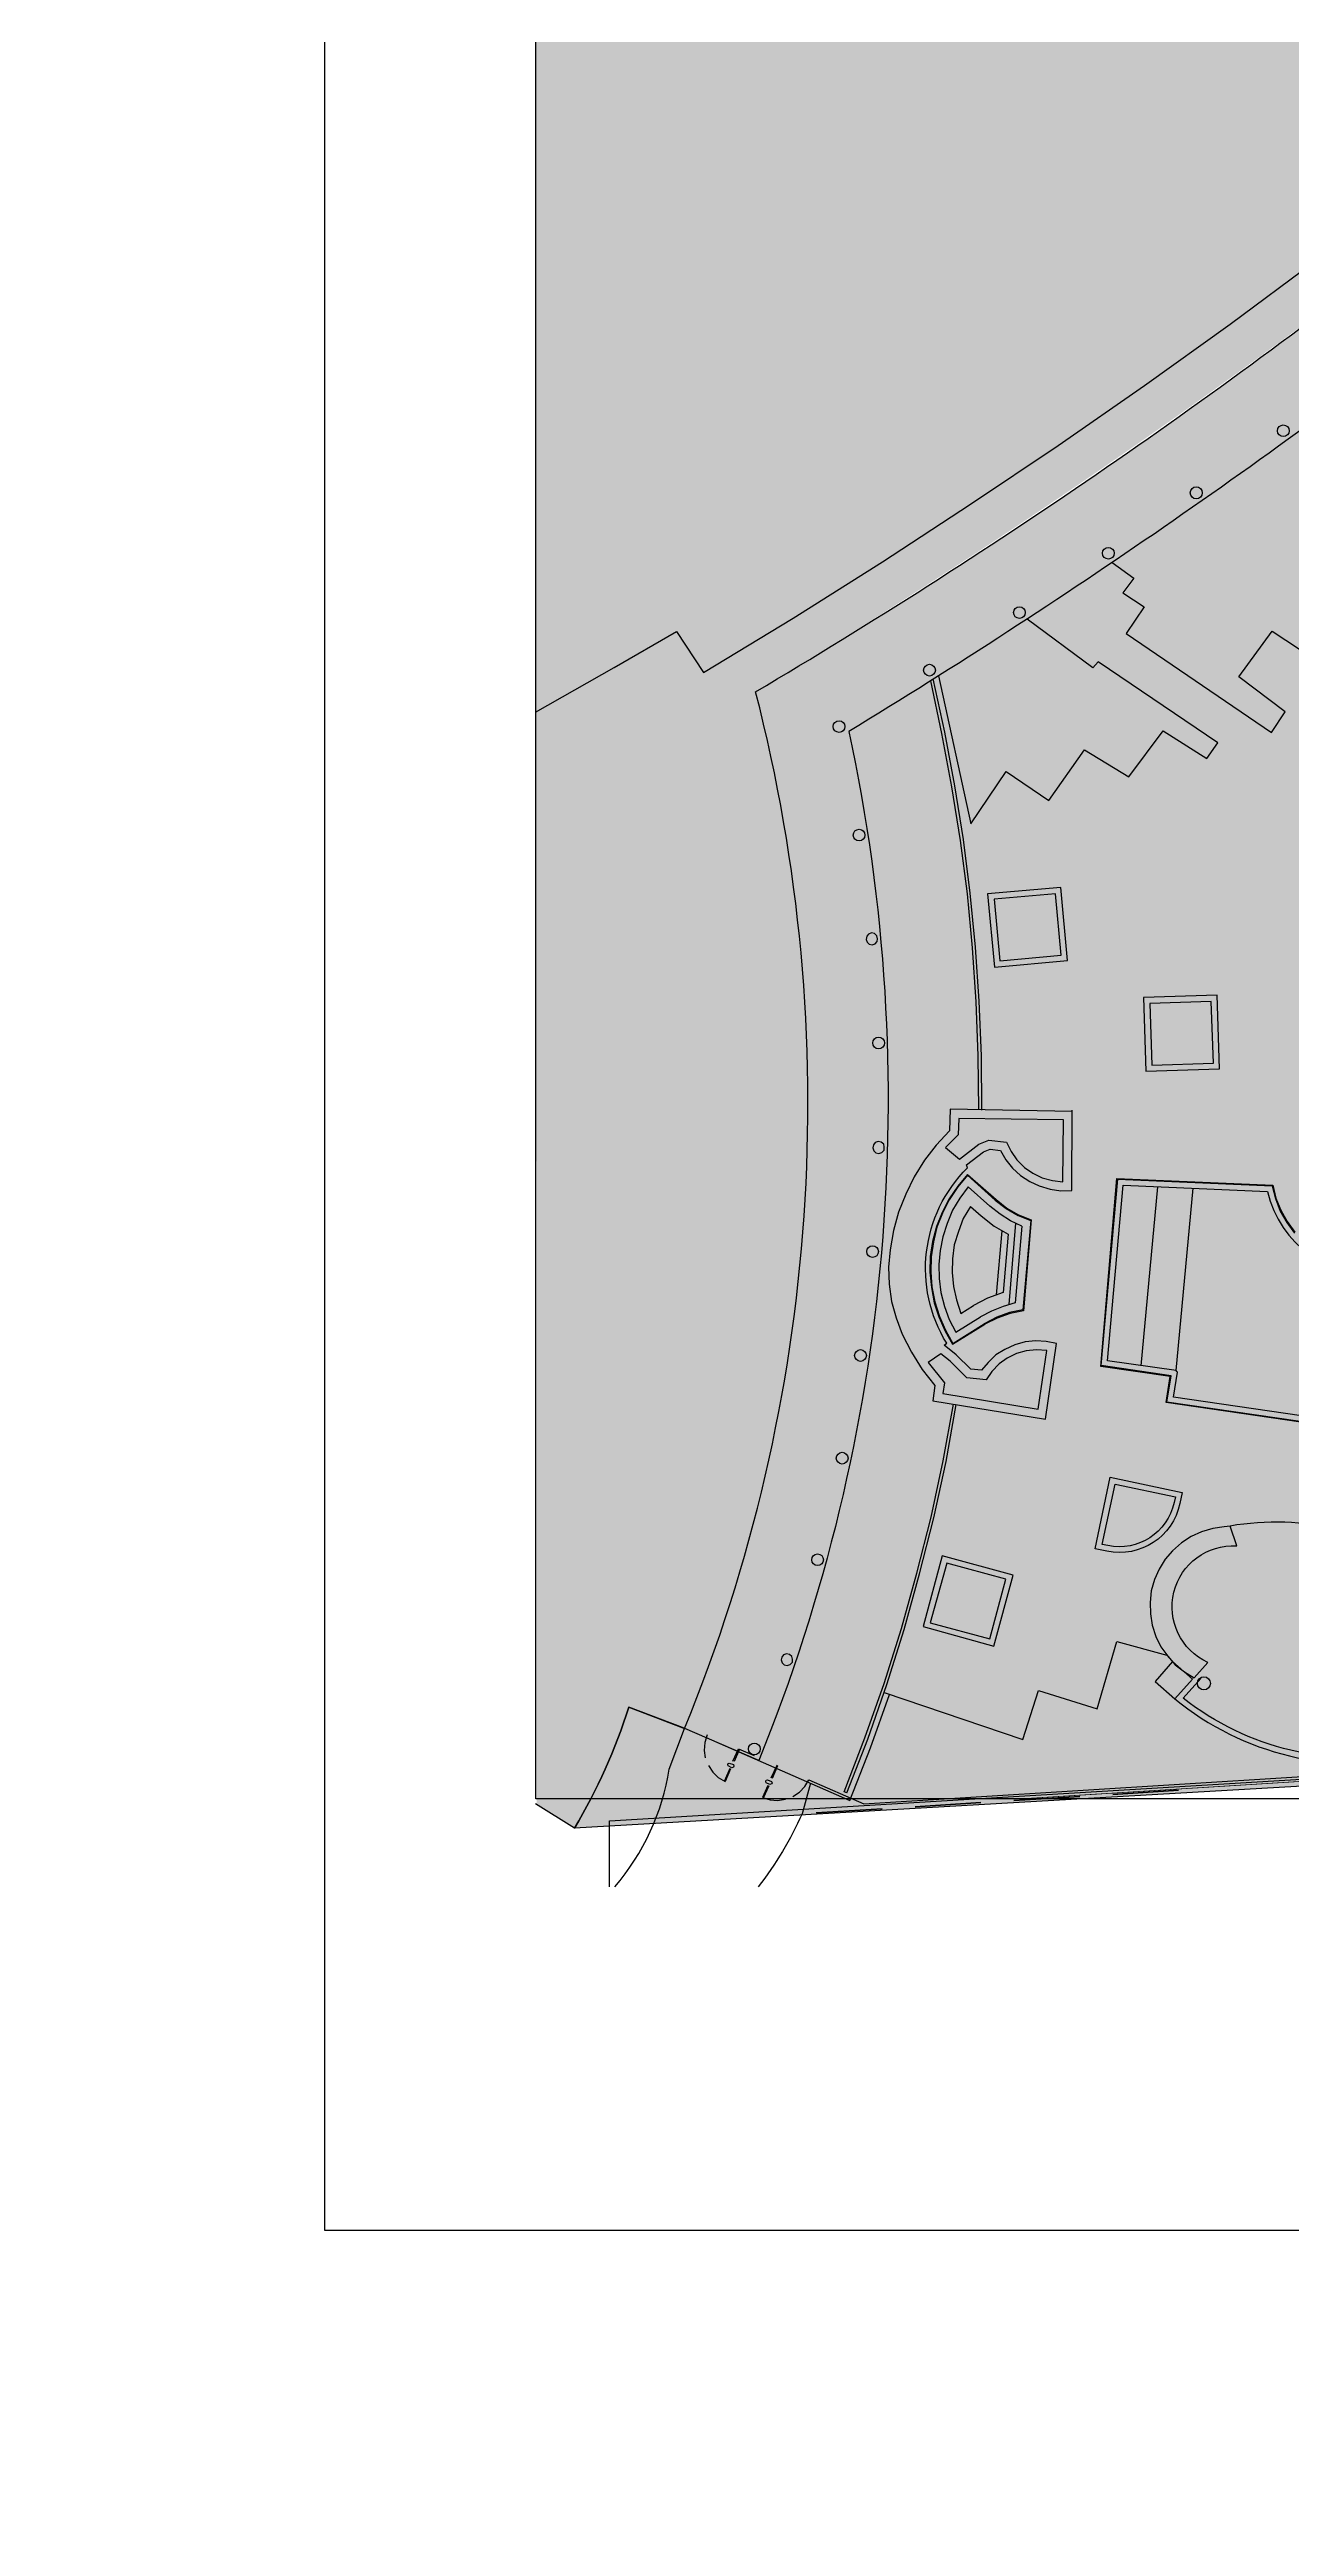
# Model space of a CAD drawing. Header units: inches. Extents: x -11331628 to 26860, y -6840660 to 4773.
# Drawn here: x 11299 to 12992, y -4644 to -1269 of the extents above; entities that cross this region are included whole.
import ezdxf
from ezdxf import colors
from ezdxf.entities.mleader import LeaderData, LeaderLine
from ezdxf.math import Vec2, Vec3

# ---------------------------------------------------------------- set-up
doc = ezdxf.new("R2010")
doc.units = ezdxf.units.IN
doc.header["$LTSCALE"] = 0.5
doc.header["$MEASUREMENT"] = 0
doc.linetypes.add('CENTER', pattern=[2, 1.25, -0.25, 0.25, -0.25])
doc.layers.get('Defpoints').update_dxf_attribs({"color": 140})
doc.layers.add('A-SITE-PROP-LINE', color=7, linetype='CENTER')
doc.layers.add('DETL-1', color=9, linetype='Continuous')
doc.layers.add('HATCH', color=253, linetype='Continuous', lineweight=0)
doc.layers.add('TEXT 3', color=41, linetype='Continuous', lineweight=15)
doc.styles.add('TEXT-ITALIC', font='ariali.ttf')

# ---------------------------------------------------------------- blocks, each defined once
blk = doc.blocks.new('ex')
at = {"layer": 'DETL-1', "transparency": 33554488}
h = blk.add_hatch(color=256, dxfattribs=at)
h.dxf.hatch_style = 1
edge = h.paths.add_edge_path()
edge.add_line((11679.1, 9998), (11755.1, 9968.9))
edge.add_arc((9681, 10820.5), 2242.1, 337.677, 374.4966)
edge.add_arc((7607.8, 18543.4), 8324.7, 300.65044, 308.23438)
edge.add_line((12759.8, 12004.5), (12691.6, 12107.4))
edge.add_line((12691.6, 12107.4), (13003.4, 12362.7))
edge.add_line((13003.4, 12362.7), (13047.1, 12591.1))
edge.add_line((13047.1, 12591.1), (13179.1, 12593.3))
edge.add_line((13179.1, 12593.3), (13191, 12364.3))
edge.add_line((13191, 12364.3), (12999.9, 12199.8))
edge.add_arc((9635.2, 10823.5), 3635.3, -13.257, 22.246, ccw=False)
edge.add_line((13173.6, 9989.9), (13169, 9963.8))
edge.add_line((13169, 9963.8), (13171.5, 9923.6))
edge.add_line((13171.5, 9923.6), (11605.1, 9833.2))
edge.add_arc((10913.1, 10242.5), 804, 329.3927, 342.2928)
at = {"layer": 'DETL-1', "transparency": 33554559}
h = blk.add_hatch(color=256, dxfattribs=at)
h.dxf.hatch_style = 1
h.set_gradient(color1=(16, 86, 137), color2=(173, 221, 247), name='SPHERICAL')
h.paths.add_polyline_path([(12214.9, 10653.4), (12205.7, 10548.9), (12189.2, 10544.2), (12173.4, 10537.8), (12158.2, 10529.7), (12124.7, 10509), (12115.8, 10526.4), (12109.3, 10544.1), (12104.5, 10563), (12102.1, 10582.1), (12101.5, 10601.3), (12103.3, 10620.1), (12107, 10638.9), (12113.1, 10657.3), (12120.4, 10675.2), (12130.2, 10691.5), (12141.8, 10707.2), (12171.1, 10680.8), (12185, 10669.6), (12199.4, 10660.9)])
at = {"layer": 'HATCH', "transparency": 33554559}
h = blk.add_hatch(color=256, dxfattribs=at)
h.dxf.hatch_style = 1
edge = h.paths.add_edge_path()
edge.add_arc((18700504.2, -3561631.4), 19026195.6, 169.17219599, 169.17289631, ccw=False)
edge.add_line((13047.1, 12591.1), (12924.9, 12583.8))
edge.add_line((12924.9, 12583.8), (12918.4, 12684.4))
edge.add_line((12918.4, 12684.4), (12955.9, 12689.5))
edge.add_line((12955.9, 12689.5), (12955.9, 12703.1))
edge.add_line((12955.9, 12703.1), (13156.3, 12881.9))
edge.add_line((13156.3, 12881.9), (13136.8, 12911.3))
edge.add_line((13136.8, 12911.3), (13123, 13133.4))
edge.add_line((13123, 13133.4), (12924.1, 13232.3))
edge.add_line((12924.1, 13232.3), (12904.2, 13261.9))
edge.add_line((12904.2, 13261.9), (12791.4, 13212.6))
edge.add_line((12791.4, 13212.6), (12633, 13383.6))
edge.add_line((12633, 13383.6), (12535.4, 13319))
edge.add_line((12535.4, 13319), (12497.8, 13376.9))
edge.add_line((12497.8, 13376.9), (12012.3, 13130.6))
edge.add_line((12012.3, 13130.6), (11943.8, 13230))
edge.add_arc((14237.1, 8973.9), 4834.6, 118.3168, 122.6553)
edge.add_arc((17847.2, 2841.6), 11948.6, 121.3636, 121.79375)
edge.add_line((11552, 12997.3), (11553.6, 9864.2))
edge.add_line((11553.6, 9864.2), (11605.1, 9833.2))
edge.add_arc((10913, 10242.6), 804.2, 329.394, 342.2916)
edge.add_line((11679.1, 9998), (11755, 9968.9))
edge.add_arc((9681.9, 10820.6), 2241.2, 337.666, 374.5003)
edge.add_arc((6980.7, 19457.8), 9431.3, 301.0959, 307.78892)
edge.add_line((12759.8, 12004.5), (12691.6, 12107.4))
edge.add_arc((247887.5, -274957.1), 371110.7, 129.266009, 129.328232, ccw=False)
at = {"layer": 'DETL-1'}
for points, elevation in [([(11652.8, 9753.2), (11652.8, 9842.9), (14723.7, 10027.9), (14757.8, 10490.9), (14773.2, 10583), (14781.5, 10618.5), (14778.5, 10733.2), (14787.6, 11109.9), (14788.3, 11130.2), (14830.8, 11300.9), (14869.3, 11472.3), (14915.3, 11798.6), (14911, 12122.8), (14873.7, 12552.9)], 17.8), ([(11552, 11353.9), (11659.1, 11414.9), (11743.8, 11464), (11780.9, 11408), (11903.2, 11482.3), (12024.6, 11559), (12144.8, 11637.4), (12264.3, 11717.5), (12381.8, 11799.4), (12498.7, 11883), (12613.6, 11968.3), (12727.8, 12055.3)], 198.5), ([(12337.9, 11558), (12367.5, 11536.4), (12352.5, 11516.8), (12381.3, 11497.6), (12357.1, 11461.2), (12554.9, 11326.2), (12573.5, 11354.4), (12510.5, 11402.2), (12555.9, 11464.5), (12648, 11404.1), (12656.6, 11420.3), (12666.8, 11411.3), (12672.3, 11419.4), (12603.3, 11466.2), (12651.7, 11537.8), (12699.3, 11507.1), (12719.8, 11536), (12675.2, 11566.9), (12678.3, 11574.3), (12674.6, 11576.5), (12699.9, 11614.1), (12662.2, 11640), (12687.9, 11681.3), (12631.1, 11764.9)], 192.6), ([(12101, 11403.3), (12145.4, 11201.6), (12193.3, 11273.1), (12251.6, 11233.4), (12300.2, 11302.6), (12360.8, 11266), (12407.4, 11328.5), (12466.9, 11290.7), (12481.8, 11312), (12318.6, 11422.7), (12311.3, 11414.5), (12222, 11480.9)], 192.6), ([(12156.3, 10812.1), (12155.4, 10885.4), (12152.6, 10959.2), (12147.5, 11032.8), (12140.5, 11106.3), (12131.2, 11179), (12119.4, 11252.3), (12105.9, 11324.8), (12090.6, 11396.6)], 192.6), ([(12160, 10811.7), (12159.6, 10885.6), (12156.8, 10960), (12151.6, 11033.6), (12144.1, 11107.1), (12135.3, 11180.5), (12123.5, 11253.7), (12110, 11326.8), (12094.1, 11399.2)], 192.6), ([(13105.3, 10311.9), (12411.4, 10413.1), (12417, 10448.4), (12322.3, 10462.3), (12344.3, 10718.6), (12557.1, 10709.5), (12561.2, 10691.8), (12567.6, 10675.3), (12576.4, 10659.6), (12586.9, 10645.3)], 192.6), ([(13104.7, 10313.1), (12412.5, 10413.8), (12418.1, 10449.6), (12322.8, 10463.6), (12345.6, 10717.4), (12555.9, 10708.3), (12560.6, 10691.1), (12567.1, 10674.1), (12575.9, 10658.4), (12586.4, 10644)], 192.6), ([(12140.8, 10724), (12127.3, 10708.1), (12115.8, 10690.6), (12106.1, 10671.9), (12098.3, 10652.8), (12092.9, 10632.6), (12090, 10612), (12089.5, 10590.9), (12091.4, 10570), (12095.1, 10549.2), (12101.7, 10529.8), (12110.1, 10510.5), (12120.3, 10492.5), (12164.3, 10519.8)], 192.6), ([(12140.8, 10722.8), (12127.4, 10706.9), (12115.9, 10689.4), (12106.8, 10671.4), (12098.9, 10652.2), (12094.2, 10632.1), (12091.3, 10611.5), (12090.7, 10591), (12092, 10570.7), (12096.2, 10550.5), (12102.3, 10530.4), (12110.7, 10511.7), (12120.8, 10493.7), (12163.6, 10520.4)], 192.6), ([(12214.9, 10653.4), (12199.4, 10660.9), (12185, 10669.6), (12171.1, 10680.8), (12141.8, 10707.2), (12130.2, 10691.5), (12120.4, 10675.2), (12113.1, 10657.3), (12107, 10638.9), (12103.3, 10620.1), (12101.5, 10601.3), (12102.1, 10582.1), (12104.5, 10563), (12109.3, 10544.1), (12115.8, 10526.4), (12124.7, 10509), (12158.2, 10529.7)], 192.6), ([(12140.8, 10724), (12179.6, 10689.7), (12194.1, 10678), (12210.3, 10668.8), (12227.6, 10662)], 192.6), ([(12140.8, 10722.8), (12178.4, 10689), (12193.6, 10677.4), (12209.8, 10668.1), (12227, 10661.4)], 192.6), ([(12377.6, 10463.3), (12400.3, 10707)], 192.6), ([(12424.9, 10456.7), (12448.5, 10705.2)], 192.6), ([(12144.7, 10680.3), (12134.9, 10664.1), (12128.2, 10646.2), (12122.7, 10627.9), (12120.2, 10609.1), (12119.6, 10590.4), (12121.4, 10571.3), (12125.5, 10552.9), (12131.5, 10534.6), (12148.9, 10545.3)], 192.6), ([(12144.7, 10680.3), (12159.3, 10667.4), (12177, 10653.5), (12196.3, 10642.7)], 192.6), ([(12196.3, 10642.7), (12189.3, 10562.9), (12168.1, 10555.5), (12148.9, 10545.3)], 192.6), ([(12214.9, 10653.4), (12205.7, 10548.9), (12189.2, 10544.2), (12173.4, 10537.8), (12158.2, 10529.7)], 192.6), ([(12227, 10661.4), (12216, 10539.3), (12198.1, 10535.8), (12180.5, 10529.3), (12163.6, 10520.4)], 192.6), ([(12227.6, 10662), (12217.2, 10538.2), (12198.8, 10534.6), (12181.2, 10528.1), (12164.3, 10519.8)], 192.6), ([(12187.6, 10646.9), (12179.8, 10559.9)], 192.6), ([(12206.2, 10657.7), (12196.9, 10546.5)], 192.6), ([(11976.1, 9881.2), (11972.4, 9882.7), (12000.9, 9956), (12026.9, 10030.4), (12050.5, 10105.2), (12071.7, 10180.5), (12091, 10256.8), (12107.3, 10333.6), (12121.7, 10410.8)], 192.6), ([(11976.1, 9881.2), (12004.6, 9954.5), (12030.6, 10028.8), (12054.2, 10103.6), (12075.4, 10179.5), (12094.7, 10255.8), (12111.6, 10332.6), (12125.4, 10410.4)], 192.6), ([(12317.6, 9995.5), (12344.4, 10087.4), (12412.3, 10068.7), (12420, 10060.2)], 192.6), ([(11784.4, 9956.4), (11980.3, 9870.6), (12008.3, 9942.7), (12034.5, 10015.2)], 192.6), ([(12027.1, 10017.8), (12216.2, 9953.8), (12237.3, 10020.6), (12317.6, 9995.5)], 192.6), ([(11786, 9960.1), (11782.4, 9949.7), (11781.9, 9938.8), (11783.2, 9928.7)], 192.6), ([(11820.7, 9924.4), (11828.7, 9941.1), (11849.7, 9932.2)], 192.6), ([(11829.9, 9940.6), (11822.5, 9923.9)], 192.6), ([(11787.4, 9918.2), (11793.4, 9909.5), (11801, 9902.2), (11810.4, 9896.7)], 192.6), ([(11816.5, 9914.5), (11809.2, 9897.3)], 192.6), ([(11817.7, 9914), (11810.4, 9896.7)], 192.6), ([(11868.4, 9891.3), (11861, 9874.6)], 192.6), ([(11881.8, 9918), (11880.6, 9918.5), (11872.6, 9901.2)], 192.6), ([(11881.8, 9918), (11874.5, 9900.7)], 192.6), ([(11902.4, 9876), (11911.7, 9882), (11919, 9889.6), (11924.5, 9899)], 192.6), ([(11861, 9874.6), (11871.5, 9871.7), (11881.7, 9870.5), (11892.5, 9872.4)], 192.6), ([(11869.7, 9890.8), (11862.3, 9874.1)], 192.6)]:
    blk.add_lwpolyline(points, dxfattribs=dict(at, elevation=elevation))
for points, elevation in [([(11679.1, 9998), (11755.1, 9968.9, 0.162052), (11851.8, 11381.7, 0.033103), (12759.8, 12004.5), (12691.6, 12107.4), (13003.4, 12362.7), (13047.1, 12591.1), (13179.1, 12593.3), (13191, 12364.3), (12999.9, 12199.8, -0.156162), (13173.6, 9989.9), (13169, 9963.8), (13171.5, 9923.6), (11605.1, 9833.2, 0.056347), (11679.1, 9998)], 198.5), ([(13187, 12442, -0.013195), (12728, 12055), (12757.7, 12010.2), (12820.5, 11908.3, -0.028831), (11978.9, 11327.7, -0.150892), (11856.1, 9925.4), (11752.3, 9970.1), (11679.1, 9998, -0.056347), (11605.1, 9833.2), (11552, 9866.1)], 198.5), ([(13148.9, 10356.7), (13105.8, 10363.1), (13104.6, 10363), (13103.5, 10361.7), (13097.5, 10321.7), (12421.7, 10420.4), (12426.8, 10454.4), (12426.2, 10455.5), (12424.9, 10456.7), (12331.5, 10470.1), (12352.7, 10709.5), (12549.8, 10700.7, 1.966555), (12703.1, 10875.5), (12678.7, 11219.6), (12736.5, 11228), (12737.7, 11228.7), (12738.2, 11229.9)], 192.6), ([(12283.3, 10809.8), (12117.2, 10812.7), (12116.1, 10783.2), (12098, 10764), (12081.9, 10743.2), (12068.2, 10720.7), (12056.5, 10697.1), (12046.6, 10672.4), (12039.7, 10647.4), (12035.3, 10621.2), (12033.2, 10597.7), (12034, 10574.3), (12037.3, 10551), (12043.5, 10528.6), (12051.5, 10506.2), (12064.4, 10481.8), (12079.1, 10458), (12096.1, 10436.3), (12093.2, 10415.6), (12246.8, 10390.3), (12262.1, 10493.5), (12248.1, 10496.2), (12233.6, 10497.1), (12219.3, 10495.6), (12205.1, 10491.7), (12191.6, 10485.5), (12179.5, 10478.1), (12168.7, 10467.8), (12159.7, 10457), (12145.2, 10458.5), (12125.4, 10478.3), (12108.9, 10491.2), (12112.4, 10493.8, -0.349319), (12140.8, 10733), (12139.4, 10737.1), (12162.3, 10754.8), (12171.7, 10758.4), (12185.6, 10756.8), (12193, 10744), (12202.2, 10732.6), (12213, 10722.4), (12225.5, 10714.2), (12238.5, 10708.4), (12253.2, 10703.9), (12267.8, 10701.8), (12282.8, 10702.1), (12283.2, 10811.6)], 192.6), ([(12433.4, 10290.7), (12430.1, 10275.4, -0.413142), (12330.8, 10210.4), (12314.9, 10213.6), (12335.3, 10311.6), (12433.4, 10290.7)], 192.6), ([(12782.2, 10181.3, 0.194613), (12498.7, 10244.8), (12490.4, 10243.7), (12474.9, 10241.5), (12459.5, 10237), (12445.5, 10230.7), (12432.2, 10222.1), (12420.3, 10211.1), (12410.2, 10199.7), (12402, 10185.9), (12395.7, 10171.7), (12391.2, 10156.4), (12389.8, 10140.7), (12390.2, 10125.1), (12392.3, 10109.6), (12397.5, 10094.3), (12404.3, 10080.3), (12413.6, 10067.6), (12423.9, 10055.6), (12436.5, 10046.2), (12449.7, 10038), (12468.2, 10059, -0.830657), (12507.6, 10217.7), (12498.7, 10244.8)], 192.6), ([(12737.5, 9962.7), (12744.6, 9934.9, -0.215023), (12434.6, 10010), (12458.8, 10036.8)], 192.6), ([(11660.1, 9753.2, 0.137531), (11734.2, 9913.6), (11754.8, 9969)], 192.6), ([(11926.6, 9894.3), (11915.3, 9852.7, -0.060634), (11855.5, 9753.2, -0.060634)], 192.6)]:
    blk.add_lwpolyline(points, format="xyb", dxfattribs=dict(at, elevation=elevation))
at = {"layer": 'DETL-1', "elevation": 192.6}
for points in [[(12268, 11114.8), (12168.1, 11106.2), (12177.4, 11006.4), (12277.2, 11015.6)], [(12260.7, 11106.5), (12177, 11098.9), (12184.6, 11015.2), (12268.3, 11022.9)], [(12018, 11045.2), (12017.2, 11049.3), (12014, 11052.2), (12009.7, 11053.1), (12005.6, 11051.6), (12003.4, 11048.5), (12002.5, 11044.2), (12003.9, 11040.7), (12006.5, 11037.9), (12010.7, 11036.9), (12014.9, 11038.4), (12017.7, 11041.6)], [(12480.9, 10968.1), (12380.7, 10964.9), (12383.9, 10864.7), (12484.1, 10867.9)], [(12473, 10959.8), (12389, 10957), (12391.8, 10873), (12475.8, 10875.8)], [(12027.2, 10761.4), (12026.4, 10765), (12023.2, 10767.8), (12019, 10768.7), (12014.8, 10767.3), (12012.6, 10764.1), (12011.7, 10760.4), (12013.1, 10756.3), (12015.7, 10753.5), (12020, 10752.5), (12024.1, 10754), (12026.9, 10757.2)], [(12110.8, 10760.6), (12129.9, 10744.9), (12156.3, 10765.2), (12169.7, 10770.9), (12193.9, 10768.1), (12200.1, 10755.3), (12208.1, 10743.8), (12218.3, 10733.6), (12229.6, 10725.9), (12242.6, 10719.5), (12256.7, 10715.5), (12270.6, 10714), (12271.4, 10798.2), (12128.8, 10800.2), (12127.8, 10777.9), (12110.8, 10760.6)], [(12087, 10467.5), (12109.1, 10440.1), (12107, 10425.5), (12237, 10404.1), (12248.8, 10484.2), (12234.9, 10485.1), (12220.6, 10483.7), (12207.6, 10479.9), (12194.8, 10473.6), (12183.9, 10465.7), (12173.7, 10455.5), (12166, 10444.2), (12139.9, 10446.8), (12116.9, 10469.4), (12104.3, 10479.4), (12087, 10467.5)], [(12202.9, 10177.8), (12106.3, 10204.2), (12080.4, 10107.7), (12176.5, 10081.2)], [(12193, 10172.4), (12112.3, 10194.4), (12089.7, 10113), (12171, 10091)], [(11902.2, 10063.5), (11901.4, 10067.1), (11898.2, 10069.9), (11894, 10070.8), (11889.8, 10069.4), (11887.6, 10066.2), (11886.7, 10062.6), (11888.1, 10058.5), (11890.7, 10055.6), (11895, 10054.7), (11899.1, 10056.1), (11901.9, 10059.3)], [(12423.2, 10009.3), (12447.4, 10036), (12420, 10060.2), (12396.5, 10032.9)], [(11814.3, 9921), (11816, 9921.7), (11821.6, 9919.7), (11822.3, 9917.3), (11821.8, 9916.1), (11819.4, 9915.3), (11814.5, 9918), (11813.8, 9919.8)], [(11866.2, 9898.4), (11867.9, 9899.1), (11873.5, 9896.4), (11874.2, 9894.7), (11873.7, 9893.4), (11871.3, 9892.7), (11866.4, 9894.8), (11865.7, 9896.6)]]:
    blk.add_lwpolyline(points, close=True, dxfattribs=at)
blk.add_lwpolyline([(12332.1, 10218.3), (12324.2, 10219.6), (12341.9, 10301.8), (12424.1, 10284.7), (12422.2, 10276.7, -0.414085)], format="xyb", close=True, dxfattribs=at)
at = {"layer": 'DETL-1', "ltscale": 0.6, "elevation": 192.6}
blk.add_lwpolyline([(11924.5, 9899), (11999.2, 9866.4), (13166.4, 9938.8), (13177.4, 9753.2)], dxfattribs=at)
at = {"layer": 'DETL-1', "lineweight": 30, "elevation": 192.6}
for points in [[(11934.5, 9853.9), (12024.3, 9859.5)], [(12069.2, 9862.3), (12159, 9867.9)], [(12203.9, 9870.7), (12293.8, 9876.2)], [(12338.7, 9879), (12428.5, 9884.6)]]:
    blk.add_lwpolyline(points, close=True, dxfattribs=at)
at = {"layer": 'DETL-1'}
for centre, radius in [((12571.2, 11737.5, 192.6), 7.98), ((12452.5, 11652.9, 192.6), 8.16), ((12332.7, 11570.6, 192.6), 7.98), ((12211.5, 11489.7, 192.6), 7.98), ((12088.9, 11411.2, 192.6), 7.98), ((11965.6, 11334.4, 192.6), 7.99), ((11992.9, 11186.4, 192.6), 7.99), ((12019.5, 10903.1, 192.6), 7.99), ((12011.3, 10618.9, 192.6), 7.98), ((11994.8, 10477.2, 192.6), 7.98), ((11969.8, 10337.3, 192.6), 7.98), ((11936.3, 10198.8, 192.6), 7.98), ((12462.9, 10030.4, 192.6), 8.9), ((11850.1, 9941, 192.6), 7.99)]:
    blk.add_circle(centre, radius, dxfattribs=at)
blk.add_arc((12672.9, 10315.1, 192.6), 394.8, 230.7734, 281.9475, dxfattribs=at)

msp = doc.modelspace()

# ---------------------------------------------------------------- block references
at = {"layer": 'DETL-1'}
msp.add_blockref('ex', (409.662, -13525.76, 28.286), dxfattribs=at)

# ---------------------------------------------------------------- next in the draw order: leaders
at = {"layer": 'TEXT 3'}
ml = msp.add_multileader_mtext('Standard', dxfattribs=at)
ml.set_content("ZONE  VE (ELEV. 11.00') ", color=256, style='TEXT-ITALIC')
ml.set_leader_properties()
ml.build(insert=Vec2(0, 0))
ml.multileader.update_dxf_attribs({"leader_type": 2, "text_left_attachment_type": 2, "text_right_attachment_type": 2, "dogleg_length": 0.075, "arrow_head_size": 1.6, "scale": 40})
ctx = ml.context
ctx.base_point, ctx.scale, ctx.char_height, ctx.arrow_head_size, ctx.landing_gap_size, ctx.plane_origin, ctx.plane_x_axis, ctx.plane_y_axis = Vec3(24962.792, -19852.13), 40, 2.4, 1.6, 0, Vec3(25012.476, -19773.618), Vec3(0.08715574, 0.9961947), Vec3(-0.9961947, 0.08715574)
ctx.left_attachment, ctx.right_attachment = 2, 2
notes = []
notes.append((ctx, [(0, (0, 0, 0), (0, 0), (1, 0), 1, [])]))
ctx.mtext.insert, ctx.mtext.text_direction, ctx.mtext.rotation, ctx.mtext.flow_direction = Vec3(24961.225, -19851.993), Vec3(0.08715574, 0.9961947), 1.48352986, 5
ctx.mtext.has_bg_fill, ctx.mtext.bg_color, ctx.mtext.bg_scale_factor, ctx.mtext.bg_transparency, ctx.mtext.use_window_bg_color = 1, -1027028792, 1.5, 0, 1
for ctx, leaders in notes:
    for number, flags, end, landing, length, lines in leaders:
        leader = LeaderData()
        leader.index, (leader.has_last_leader_line, leader.has_dogleg_vector, leader.attachment_direction) = number, flags
        leader.last_leader_point, leader.dogleg_vector, leader.dogleg_length = Vec3(end), Vec3(landing), length
        for number, points, colour, breaks in lines:
            line = LeaderLine()
            line.index, line.vertices, line.color, line.breaks = number, Vec3.list(points), colors.encode_raw_color(colour), breaks
            leader.lines.append(line)
        ctx.leaders.append(leader)

# ---------------------------------------------------------------- next in the draw order: linework, layer by layer
at = {"layer": 'A-SITE-PROP-LINE', "const_width": 1, "elevation": 209.134}
msp.add_lwpolyline([(15068.354, 271.373), (15101.097, -328.324), (15400.54, -312.136), (15481.334, -1791.932), (15287.912, -3486.691), (12625.79, -3652.627)], dxfattribs=at)
at = {"layer": 'Defpoints'}
msp.add_lwpolyline([(16059.965, 367.373), (11673.827, 367.373), (11673.827, -4240.627), (18585.827, -4240.627), (18585.827, 367.373), (16059.965, 367.373)], dxfattribs=at)
msp.add_lwpolyline([(11961.827, 271.373), (18489.827, 271.373), (18489.827, -3652.627), (11961.827, -3652.627)], close=True, dxfattribs=at)

doc.saveas('drawing.dxf')
